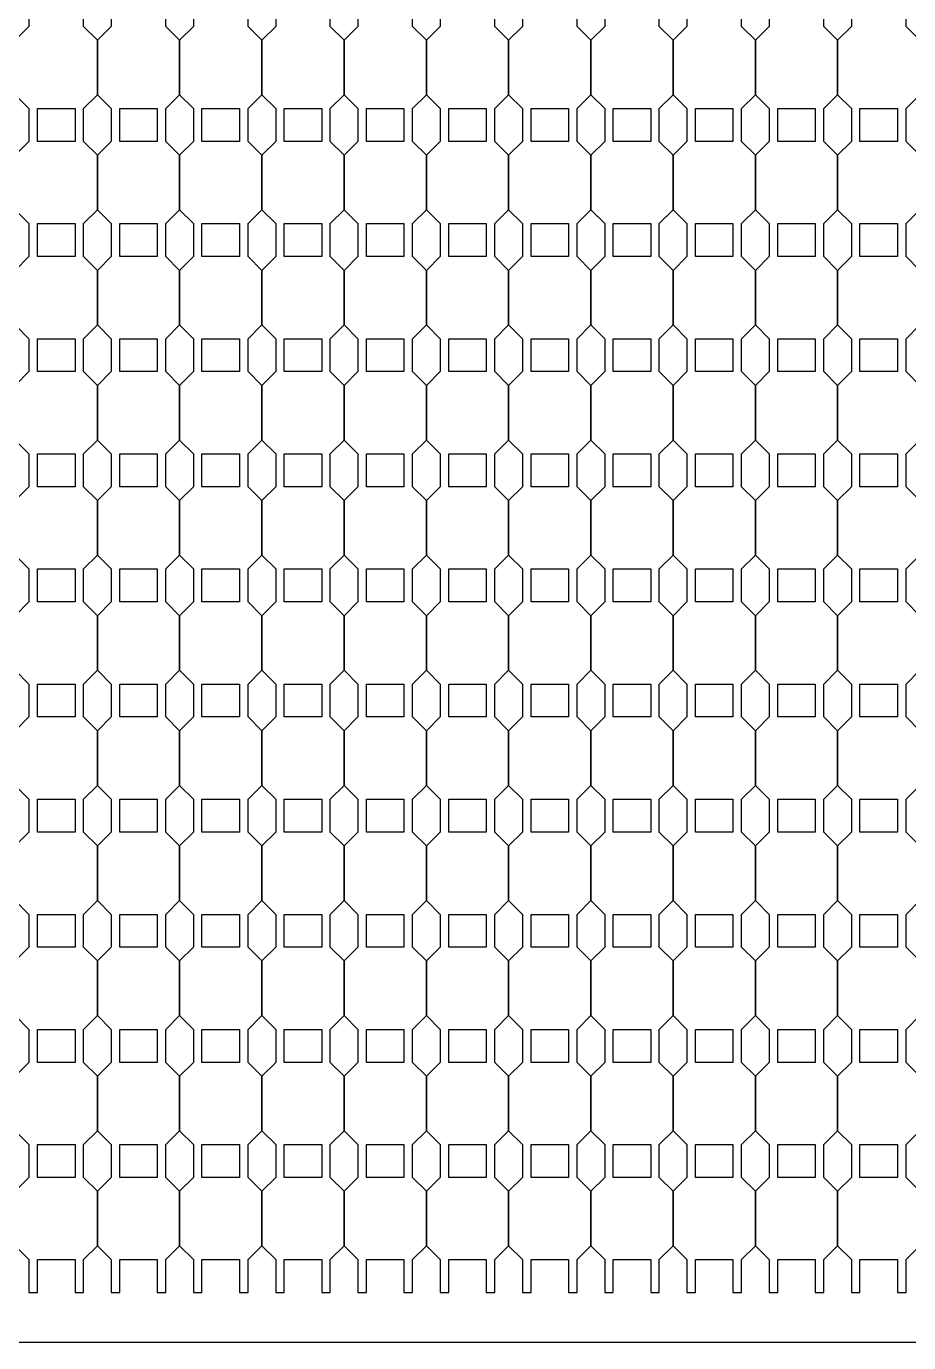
# Model space of a CAD drawing. Header units: millimetres. Extents: x 19106 to 24547, y 13072 to 17462.
# Drawn here: x 19935.7 to 20084.7, y 14601.3 to 14823.7 of the extents above; entities that cross this region are included whole.
import ezdxf

# ---------------------------------------------------------------- set-up
doc = ezdxf.new("R2010")
doc.units = ezdxf.units.MM
doc.header["$LTSCALE"] = 100
doc.header["$MEASUREMENT"] = 0
doc.layers.add('CUT', color=3, linetype='Continuous')
doc.layers.add('Default', color=7, linetype='Continuous')

msp = doc.modelspace()

# ---------------------------------------------------------------- linework, layer by layer
at = {"layer": 'CUT'}
for points in [[(20086.58, 14821.32), (20084.25, 14823.65), (20084.25, 14829.21), (20086.58, 14831.54)], [(19936.14, 14829.21), (19936.14, 14823.65), (19933.81, 14821.32)], [(19945.36, 14648.65), (19945.36, 14654.21), (19947.7, 14656.54), (19947.7, 14665.77), (19945.36, 14668.1), (19945.36, 14673.65), (19947.7, 14675.99), (19947.7, 14685.21), (19945.36, 14687.54), (19945.36, 14693.1), (19947.7, 14695.43), (19947.7, 14704.65), (19945.36, 14706.99), (19945.36, 14712.54), (19947.7, 14714.88), (19947.7, 14724.1), (19945.36, 14726.43), (19945.36, 14731.99), (19947.7, 14734.32), (19947.7, 14743.54), (19945.36, 14745.88), (19945.36, 14751.43), (19947.7, 14753.77), (19947.7, 14762.99), (19945.36, 14765.32), (19945.36, 14770.88), (19947.7, 14773.21), (19947.7, 14782.43), (19945.36, 14784.77), (19945.36, 14790.32), (19947.7, 14792.65), (19947.7, 14801.88), (19945.36, 14804.21), (19945.36, 14809.77), (19947.7, 14812.1), (19947.7, 14821.32), (19945.36, 14823.65), (19945.36, 14829.21)], [(19950.03, 14829.21), (19950.03, 14823.65), (19947.7, 14821.32), (19947.7, 14812.1), (19950.03, 14809.77), (19950.03, 14804.21), (19947.7, 14801.88), (19947.7, 14792.65), (19950.03, 14790.32), (19950.03, 14784.77), (19947.7, 14782.43), (19947.7, 14773.21), (19950.03, 14770.88), (19950.03, 14765.32), (19947.7, 14762.99), (19947.7, 14753.77), (19950.03, 14751.43), (19950.03, 14745.88), (19947.7, 14743.54), (19947.7, 14734.32), (19950.03, 14731.99), (19950.03, 14726.43), (19947.7, 14724.1), (19947.7, 14714.88), (19950.03, 14712.54), (19950.03, 14706.99), (19947.7, 14704.65), (19947.7, 14695.43), (19950.03, 14693.1), (19950.03, 14687.54), (19947.7, 14685.21), (19947.7, 14675.99), (19950.03, 14673.65), (19950.03, 14668.1), (19947.7, 14665.77), (19947.7, 14656.54), (19950.03, 14654.21), (19950.03, 14648.65), (19947.7, 14646.32), (19947.7, 14637.1), (19950.03, 14634.77), (19950.03, 14629.21), (19947.7, 14626.88), (19947.7, 14617.65), (19950.03, 14615.32), (19950.03, 14609.77), (19951.47, 14609.77), (19951.47, 14615.32), (19957.81, 14615.32), (19957.81, 14609.77), (19959.25, 14609.77), (19959.25, 14615.32), (19961.58, 14617.65), (19961.58, 14626.88), (19959.25, 14629.21), (19959.25, 14634.77), (19961.58, 14637.1), (19961.58, 14646.32), (19959.25, 14648.65)], [(19959.25, 14648.65), (19959.25, 14654.21), (19961.58, 14656.54), (19961.58, 14665.77), (19959.25, 14668.1), (19959.25, 14673.65), (19961.58, 14675.99), (19961.58, 14685.21), (19959.25, 14687.54), (19959.25, 14693.1), (19961.58, 14695.43), (19961.58, 14704.65), (19959.25, 14706.99), (19959.25, 14712.54), (19961.58, 14714.88), (19961.58, 14724.1), (19959.25, 14726.43), (19959.25, 14731.99), (19961.58, 14734.32), (19961.58, 14743.54), (19959.25, 14745.88), (19959.25, 14751.43), (19961.58, 14753.77), (19961.58, 14762.99), (19959.25, 14765.32), (19959.25, 14770.88), (19961.58, 14773.21), (19961.58, 14782.43), (19959.25, 14784.77), (19959.25, 14790.32), (19961.58, 14792.65), (19961.58, 14801.88), (19959.25, 14804.21), (19959.25, 14809.77), (19961.58, 14812.1), (19961.58, 14821.32), (19959.25, 14823.65), (19959.25, 14829.21)], [(19963.92, 14829.21), (19963.92, 14823.65), (19961.58, 14821.32), (19961.58, 14812.1), (19963.92, 14809.77), (19963.92, 14804.21), (19961.58, 14801.88), (19961.58, 14792.65), (19963.92, 14790.32), (19963.92, 14784.77), (19961.58, 14782.43), (19961.58, 14773.21), (19963.92, 14770.88), (19963.92, 14765.32), (19961.58, 14762.99), (19961.58, 14753.77), (19963.92, 14751.43), (19963.92, 14745.88), (19961.58, 14743.54), (19961.58, 14734.32), (19963.92, 14731.99), (19963.92, 14726.43), (19961.58, 14724.1), (19961.58, 14714.88), (19963.92, 14712.54), (19963.92, 14706.99), (19961.58, 14704.65), (19961.58, 14695.43), (19963.92, 14693.1), (19963.92, 14687.54), (19961.58, 14685.21), (19961.58, 14675.99), (19963.92, 14673.65), (19963.92, 14668.1), (19961.58, 14665.77), (19961.58, 14656.54), (19963.92, 14654.21), (19963.92, 14648.65), (19961.58, 14646.32), (19961.58, 14637.1), (19963.92, 14634.77), (19963.92, 14629.21), (19961.58, 14626.88), (19961.58, 14617.65), (19963.92, 14615.32), (19963.92, 14609.77), (19965.36, 14609.77), (19965.36, 14615.32), (19971.7, 14615.32), (19971.7, 14609.77), (19973.14, 14609.77), (19973.14, 14615.32), (19975.47, 14617.65), (19975.47, 14626.88), (19973.14, 14629.21), (19973.14, 14634.77), (19975.47, 14637.1), (19975.47, 14646.32), (19973.14, 14648.65)], [(19973.14, 14648.65), (19973.14, 14654.21), (19975.47, 14656.54), (19975.47, 14665.77), (19973.14, 14668.1), (19973.14, 14673.65), (19975.47, 14675.99), (19975.47, 14685.21), (19973.14, 14687.54), (19973.14, 14693.1), (19975.47, 14695.43), (19975.47, 14704.65), (19973.14, 14706.99), (19973.14, 14712.54), (19975.47, 14714.88), (19975.47, 14724.1), (19973.14, 14726.43), (19973.14, 14731.99), (19975.47, 14734.32), (19975.47, 14743.54), (19973.14, 14745.88), (19973.14, 14751.43), (19975.47, 14753.77), (19975.47, 14762.99), (19973.14, 14765.32), (19973.14, 14770.88), (19975.47, 14773.21), (19975.47, 14782.43), (19973.14, 14784.77), (19973.14, 14790.32), (19975.47, 14792.65), (19975.47, 14801.88), (19973.14, 14804.21), (19973.14, 14809.77), (19975.47, 14812.1), (19975.47, 14821.32), (19973.14, 14823.65), (19973.14, 14829.21)], [(19977.81, 14829.21), (19977.81, 14823.65), (19975.47, 14821.32), (19975.47, 14812.1), (19977.81, 14809.77), (19977.81, 14804.21), (19975.47, 14801.88), (19975.47, 14792.65), (19977.81, 14790.32), (19977.81, 14784.77), (19975.47, 14782.43), (19975.47, 14773.21), (19977.81, 14770.88), (19977.81, 14765.32), (19975.47, 14762.99), (19975.47, 14753.77), (19977.81, 14751.43), (19977.81, 14745.88), (19975.47, 14743.54), (19975.47, 14734.32), (19977.81, 14731.99), (19977.81, 14726.43), (19975.47, 14724.1), (19975.47, 14714.88), (19977.81, 14712.54), (19977.81, 14706.99), (19975.47, 14704.65), (19975.47, 14695.43), (19977.81, 14693.1), (19977.81, 14687.54), (19975.47, 14685.21), (19975.47, 14675.99), (19977.81, 14673.65), (19977.81, 14668.1), (19975.47, 14665.77), (19975.47, 14656.54), (19977.81, 14654.21), (19977.81, 14648.65), (19975.47, 14646.32), (19975.47, 14637.1), (19977.81, 14634.77), (19977.81, 14629.21), (19975.47, 14626.88), (19975.47, 14617.65), (19977.81, 14615.32), (19977.81, 14609.77), (19979.25, 14609.77), (19979.25, 14615.32), (19985.58, 14615.32), (19985.58, 14609.77), (19987.03, 14609.77), (19987.03, 14615.32), (19989.36, 14617.65), (19989.36, 14626.88), (19987.03, 14629.21), (19987.03, 14634.77), (19989.36, 14637.1), (19989.36, 14646.32), (19987.03, 14648.65)], [(19987.03, 14648.65), (19987.03, 14654.21), (19989.36, 14656.54), (19989.36, 14665.77), (19987.03, 14668.1), (19987.03, 14673.65), (19989.36, 14675.99), (19989.36, 14685.21), (19987.03, 14687.54), (19987.03, 14693.1), (19989.36, 14695.43), (19989.36, 14704.65), (19987.03, 14706.99), (19987.03, 14712.54), (19989.36, 14714.88), (19989.36, 14724.1), (19987.03, 14726.43), (19987.03, 14731.99), (19989.36, 14734.32), (19989.36, 14743.54), (19987.03, 14745.88), (19987.03, 14751.43), (19989.36, 14753.77), (19989.36, 14762.99), (19987.03, 14765.32), (19987.03, 14770.88), (19989.36, 14773.21), (19989.36, 14782.43), (19987.03, 14784.77), (19987.03, 14790.32), (19989.36, 14792.65), (19989.36, 14801.88), (19987.03, 14804.21), (19987.03, 14809.77), (19989.36, 14812.1), (19989.36, 14821.32), (19987.03, 14823.65), (19987.03, 14829.21)], [(19991.7, 14829.21), (19991.7, 14823.65), (19989.36, 14821.32), (19989.36, 14812.1), (19991.7, 14809.77), (19991.7, 14804.21), (19989.36, 14801.88), (19989.36, 14792.65), (19991.7, 14790.32), (19991.7, 14784.77), (19989.36, 14782.43), (19989.36, 14773.21), (19991.7, 14770.88), (19991.7, 14765.32), (19989.36, 14762.99), (19989.36, 14753.77), (19991.7, 14751.43), (19991.7, 14745.88), (19989.36, 14743.54), (19989.36, 14734.32), (19991.7, 14731.99), (19991.7, 14726.43), (19989.36, 14724.1), (19989.36, 14714.88), (19991.7, 14712.54), (19991.7, 14706.99), (19989.36, 14704.65), (19989.36, 14695.43), (19991.7, 14693.1), (19991.7, 14687.54), (19989.36, 14685.21), (19989.36, 14675.99), (19991.7, 14673.65), (19991.7, 14668.1), (19989.36, 14665.77), (19989.36, 14656.54), (19991.7, 14654.21), (19991.7, 14648.65), (19989.36, 14646.32), (19989.36, 14637.1), (19991.7, 14634.77), (19991.7, 14629.21), (19989.36, 14626.88), (19989.36, 14617.65), (19991.7, 14615.32), (19991.7, 14609.77), (19993.14, 14609.77), (19993.14, 14615.32), (19999.47, 14615.32), (19999.47, 14609.77), (20000.92, 14609.77), (20000.92, 14615.32), (20003.25, 14617.65), (20003.25, 14626.88), (20000.92, 14629.21), (20000.92, 14634.77), (20003.25, 14637.1), (20003.25, 14646.32), (20000.92, 14648.65)], [(20000.92, 14648.65), (20000.92, 14654.21), (20003.25, 14656.54), (20003.25, 14665.77), (20000.92, 14668.1), (20000.92, 14673.65), (20003.25, 14675.99), (20003.25, 14685.21), (20000.92, 14687.54), (20000.92, 14693.1), (20003.25, 14695.43), (20003.25, 14704.65), (20000.92, 14706.99), (20000.92, 14712.54), (20003.25, 14714.88), (20003.25, 14724.1), (20000.92, 14726.43), (20000.92, 14731.99), (20003.25, 14734.32), (20003.25, 14743.54), (20000.92, 14745.88), (20000.92, 14751.43), (20003.25, 14753.77), (20003.25, 14762.99), (20000.92, 14765.32), (20000.92, 14770.88), (20003.25, 14773.21), (20003.25, 14782.43), (20000.92, 14784.77), (20000.92, 14790.32), (20003.25, 14792.65), (20003.25, 14801.88), (20000.92, 14804.21), (20000.92, 14809.77), (20003.25, 14812.1), (20003.25, 14821.32), (20000.92, 14823.65), (20000.92, 14829.21)], [(20005.58, 14829.21), (20005.58, 14823.65), (20003.25, 14821.32), (20003.25, 14812.1), (20005.58, 14809.77), (20005.58, 14804.21), (20003.25, 14801.88), (20003.25, 14792.65), (20005.58, 14790.32), (20005.58, 14784.77), (20003.25, 14782.43), (20003.25, 14773.21), (20005.58, 14770.88), (20005.58, 14765.32), (20003.25, 14762.99), (20003.25, 14753.77), (20005.58, 14751.43), (20005.58, 14745.88), (20003.25, 14743.54), (20003.25, 14734.32), (20005.58, 14731.99), (20005.58, 14726.43), (20003.25, 14724.1), (20003.25, 14714.88), (20005.58, 14712.54), (20005.58, 14706.99), (20003.25, 14704.65), (20003.25, 14695.43), (20005.58, 14693.1), (20005.58, 14687.54), (20003.25, 14685.21), (20003.25, 14675.99), (20005.58, 14673.65), (20005.58, 14668.1), (20003.25, 14665.77), (20003.25, 14656.54), (20005.58, 14654.21), (20005.58, 14648.65), (20003.25, 14646.32), (20003.25, 14637.1), (20005.58, 14634.77), (20005.58, 14629.21), (20003.25, 14626.88), (20003.25, 14617.65), (20005.58, 14615.32), (20005.58, 14609.77), (20007.03, 14609.77), (20007.03, 14615.32), (20013.36, 14615.32), (20013.36, 14609.77), (20014.81, 14609.77), (20014.81, 14615.32), (20017.14, 14617.65), (20017.14, 14626.88), (20014.81, 14629.21), (20014.81, 14634.77), (20017.14, 14637.1), (20017.14, 14646.32), (20014.81, 14648.65)], [(20014.81, 14648.65), (20014.81, 14654.21), (20017.14, 14656.54), (20017.14, 14665.77), (20014.81, 14668.1), (20014.81, 14673.65), (20017.14, 14675.99), (20017.14, 14685.21), (20014.81, 14687.54), (20014.81, 14693.1), (20017.14, 14695.43), (20017.14, 14704.65), (20014.81, 14706.99), (20014.81, 14712.54), (20017.14, 14714.88), (20017.14, 14724.1), (20014.81, 14726.43), (20014.81, 14731.99), (20017.14, 14734.32), (20017.14, 14743.54), (20014.81, 14745.88), (20014.81, 14751.43), (20017.14, 14753.77), (20017.14, 14762.99), (20014.81, 14765.32), (20014.81, 14770.88), (20017.14, 14773.21), (20017.14, 14782.43), (20014.81, 14784.77), (20014.81, 14790.32), (20017.14, 14792.65), (20017.14, 14801.88), (20014.81, 14804.21), (20014.81, 14809.77), (20017.14, 14812.1), (20017.14, 14821.32), (20014.81, 14823.65), (20014.81, 14829.21)], [(20019.47, 14829.21), (20019.47, 14823.65), (20017.14, 14821.32), (20017.14, 14812.1), (20019.47, 14809.77), (20019.47, 14804.21), (20017.14, 14801.88), (20017.14, 14792.65), (20019.47, 14790.32), (20019.47, 14784.77), (20017.14, 14782.43), (20017.14, 14773.21), (20019.47, 14770.88), (20019.47, 14765.32), (20017.14, 14762.99), (20017.14, 14753.77), (20019.47, 14751.43), (20019.47, 14745.88), (20017.14, 14743.54), (20017.14, 14734.32), (20019.47, 14731.99), (20019.47, 14726.43), (20017.14, 14724.1), (20017.14, 14714.88), (20019.47, 14712.54), (20019.47, 14706.99), (20017.14, 14704.65), (20017.14, 14695.43), (20019.47, 14693.1), (20019.47, 14687.54), (20017.14, 14685.21), (20017.14, 14675.99), (20019.47, 14673.65), (20019.47, 14668.1), (20017.14, 14665.77), (20017.14, 14656.54), (20019.47, 14654.21), (20019.47, 14648.65), (20017.14, 14646.32), (20017.14, 14637.1), (20019.47, 14634.77), (20019.47, 14629.21), (20017.14, 14626.88), (20017.14, 14617.65), (20019.47, 14615.32), (20019.47, 14609.77), (20020.92, 14609.77), (20020.92, 14615.32), (20027.25, 14615.32), (20027.25, 14609.77), (20028.7, 14609.77), (20028.7, 14615.32), (20031.03, 14617.65), (20031.03, 14626.88), (20028.7, 14629.21), (20028.7, 14634.77), (20031.03, 14637.1), (20031.03, 14646.32), (20028.7, 14648.65)], [(20028.7, 14648.65), (20028.7, 14654.21), (20031.03, 14656.54), (20031.03, 14665.77), (20028.7, 14668.1), (20028.7, 14673.65), (20031.03, 14675.99), (20031.03, 14685.21), (20028.7, 14687.54), (20028.7, 14693.1), (20031.03, 14695.43), (20031.03, 14704.65), (20028.7, 14706.99), (20028.7, 14712.54), (20031.03, 14714.88), (20031.03, 14724.1), (20028.7, 14726.43), (20028.7, 14731.99), (20031.03, 14734.32), (20031.03, 14743.54), (20028.7, 14745.88), (20028.7, 14751.43), (20031.03, 14753.77), (20031.03, 14762.99), (20028.7, 14765.32), (20028.7, 14770.88), (20031.03, 14773.21), (20031.03, 14782.43), (20028.7, 14784.77), (20028.7, 14790.32), (20031.03, 14792.65), (20031.03, 14801.88), (20028.7, 14804.21), (20028.7, 14809.77), (20031.03, 14812.1), (20031.03, 14821.32), (20028.7, 14823.65), (20028.7, 14829.21)], [(20033.36, 14829.21), (20033.36, 14823.65), (20031.03, 14821.32), (20031.03, 14812.1), (20033.36, 14809.77), (20033.36, 14804.21), (20031.03, 14801.88), (20031.03, 14792.65), (20033.36, 14790.32), (20033.36, 14784.77), (20031.03, 14782.43), (20031.03, 14773.21), (20033.36, 14770.88), (20033.36, 14765.32), (20031.03, 14762.99), (20031.03, 14753.77), (20033.36, 14751.43), (20033.36, 14745.88), (20031.03, 14743.54), (20031.03, 14734.32), (20033.36, 14731.99), (20033.36, 14726.43), (20031.03, 14724.1), (20031.03, 14714.88), (20033.36, 14712.54), (20033.36, 14706.99), (20031.03, 14704.65), (20031.03, 14695.43), (20033.36, 14693.1), (20033.36, 14687.54), (20031.03, 14685.21), (20031.03, 14675.99), (20033.36, 14673.65), (20033.36, 14668.1), (20031.03, 14665.77), (20031.03, 14656.54), (20033.36, 14654.21), (20033.36, 14648.65), (20031.03, 14646.32), (20031.03, 14637.1), (20033.36, 14634.77), (20033.36, 14629.21), (20031.03, 14626.88), (20031.03, 14617.65), (20033.36, 14615.32), (20033.36, 14609.77), (20034.81, 14609.77), (20034.81, 14615.32), (20041.14, 14615.32), (20041.14, 14609.77), (20042.58, 14609.77), (20042.58, 14615.32), (20044.92, 14617.65), (20044.92, 14626.88), (20042.58, 14629.21), (20042.58, 14634.77), (20044.92, 14637.1), (20044.92, 14646.32), (20042.58, 14648.65)], [(20042.58, 14648.65), (20042.58, 14654.21), (20044.92, 14656.54), (20044.92, 14665.77), (20042.58, 14668.1), (20042.58, 14673.65), (20044.92, 14675.99), (20044.92, 14685.21), (20042.58, 14687.54), (20042.58, 14693.1), (20044.92, 14695.43), (20044.92, 14704.65), (20042.58, 14706.99), (20042.58, 14712.54), (20044.92, 14714.88), (20044.92, 14724.1), (20042.58, 14726.43), (20042.58, 14731.99), (20044.92, 14734.32), (20044.92, 14743.54), (20042.58, 14745.88), (20042.58, 14751.43), (20044.92, 14753.77), (20044.92, 14762.99), (20042.58, 14765.32), (20042.58, 14770.88), (20044.92, 14773.21), (20044.92, 14782.43), (20042.58, 14784.77), (20042.58, 14790.32), (20044.92, 14792.65), (20044.92, 14801.88), (20042.58, 14804.21), (20042.58, 14809.77), (20044.92, 14812.1), (20044.92, 14821.32), (20042.58, 14823.65), (20042.58, 14829.21)], [(20047.25, 14829.21), (20047.25, 14823.65), (20044.92, 14821.32), (20044.92, 14812.1), (20047.25, 14809.77), (20047.25, 14804.21), (20044.92, 14801.88), (20044.92, 14792.65), (20047.25, 14790.32), (20047.25, 14784.77), (20044.92, 14782.43), (20044.92, 14773.21), (20047.25, 14770.88), (20047.25, 14765.32), (20044.92, 14762.99), (20044.92, 14753.77), (20047.25, 14751.43), (20047.25, 14745.88), (20044.92, 14743.54), (20044.92, 14734.32), (20047.25, 14731.99), (20047.25, 14726.43), (20044.92, 14724.1), (20044.92, 14714.88), (20047.25, 14712.54), (20047.25, 14706.99), (20044.92, 14704.65), (20044.92, 14695.43), (20047.25, 14693.1), (20047.25, 14687.54), (20044.92, 14685.21), (20044.92, 14675.99), (20047.25, 14673.65), (20047.25, 14668.1), (20044.92, 14665.77), (20044.92, 14656.54), (20047.25, 14654.21), (20047.25, 14648.65), (20044.92, 14646.32), (20044.92, 14637.1), (20047.25, 14634.77), (20047.25, 14629.21), (20044.92, 14626.88), (20044.92, 14617.65), (20047.25, 14615.32), (20047.25, 14609.77), (20048.7, 14609.77), (20048.7, 14615.32), (20055.03, 14615.32), (20055.03, 14609.77), (20056.47, 14609.77), (20056.47, 14615.32), (20058.81, 14617.65), (20058.81, 14626.88), (20056.47, 14629.21), (20056.47, 14634.77), (20058.81, 14637.1), (20058.81, 14646.32), (20056.47, 14648.65)], [(20056.47, 14648.65), (20056.47, 14654.21), (20058.81, 14656.54), (20058.81, 14665.77), (20056.47, 14668.1), (20056.47, 14673.65), (20058.81, 14675.99), (20058.81, 14685.21), (20056.47, 14687.54), (20056.47, 14693.1), (20058.81, 14695.43), (20058.81, 14704.65), (20056.47, 14706.99), (20056.47, 14712.54), (20058.81, 14714.88), (20058.81, 14724.1), (20056.47, 14726.43), (20056.47, 14731.99), (20058.81, 14734.32), (20058.81, 14743.54), (20056.47, 14745.88), (20056.47, 14751.43), (20058.81, 14753.77), (20058.81, 14762.99), (20056.47, 14765.32), (20056.47, 14770.88), (20058.81, 14773.21), (20058.81, 14782.43), (20056.47, 14784.77), (20056.47, 14790.32), (20058.81, 14792.65), (20058.81, 14801.88), (20056.47, 14804.21), (20056.47, 14809.77), (20058.81, 14812.1), (20058.81, 14821.32), (20056.47, 14823.65), (20056.47, 14829.21)], [(20061.14, 14829.21), (20061.14, 14823.65), (20058.81, 14821.32), (20058.81, 14812.1), (20061.14, 14809.77), (20061.14, 14804.21), (20058.81, 14801.88), (20058.81, 14792.65), (20061.14, 14790.32), (20061.14, 14784.77), (20058.81, 14782.43), (20058.81, 14773.21), (20061.14, 14770.88), (20061.14, 14765.32), (20058.81, 14762.99), (20058.81, 14753.77), (20061.14, 14751.43), (20061.14, 14745.88), (20058.81, 14743.54), (20058.81, 14734.32), (20061.14, 14731.99), (20061.14, 14726.43), (20058.81, 14724.1), (20058.81, 14714.88), (20061.14, 14712.54), (20061.14, 14706.99), (20058.81, 14704.65), (20058.81, 14695.43), (20061.14, 14693.1), (20061.14, 14687.54), (20058.81, 14685.21), (20058.81, 14675.99), (20061.14, 14673.65), (20061.14, 14668.1), (20058.81, 14665.77), (20058.81, 14656.54), (20061.14, 14654.21), (20061.14, 14648.65), (20058.81, 14646.32), (20058.81, 14637.1), (20061.14, 14634.77), (20061.14, 14629.21), (20058.81, 14626.88), (20058.81, 14617.65), (20061.14, 14615.32), (20061.14, 14609.77), (20062.58, 14609.77), (20062.58, 14615.32), (20068.92, 14615.32), (20068.92, 14609.77), (20070.36, 14609.77), (20070.36, 14615.32), (20072.7, 14617.65), (20072.7, 14626.88), (20070.36, 14629.21), (20070.36, 14634.77), (20072.7, 14637.1), (20072.7, 14646.32), (20070.36, 14648.65)], [(20070.36, 14648.65), (20070.36, 14654.21), (20072.7, 14656.54), (20072.7, 14665.77), (20070.36, 14668.1), (20070.36, 14673.65), (20072.7, 14675.99), (20072.7, 14685.21), (20070.36, 14687.54), (20070.36, 14693.1), (20072.7, 14695.43), (20072.7, 14704.65), (20070.36, 14706.99), (20070.36, 14712.54), (20072.7, 14714.88), (20072.7, 14724.1), (20070.36, 14726.43), (20070.36, 14731.99), (20072.7, 14734.32), (20072.7, 14743.54), (20070.36, 14745.88), (20070.36, 14751.43), (20072.7, 14753.77), (20072.7, 14762.99), (20070.36, 14765.32), (20070.36, 14770.88), (20072.7, 14773.21), (20072.7, 14782.43), (20070.36, 14784.77), (20070.36, 14790.32), (20072.7, 14792.65), (20072.7, 14801.88), (20070.36, 14804.21), (20070.36, 14809.77), (20072.7, 14812.1), (20072.7, 14821.32), (20070.36, 14823.65), (20070.36, 14829.21)], [(20075.03, 14829.21), (20075.03, 14823.65), (20072.7, 14821.32), (20072.7, 14812.1), (20075.03, 14809.77), (20075.03, 14804.21), (20072.7, 14801.88), (20072.7, 14792.65), (20075.03, 14790.32), (20075.03, 14784.77), (20072.7, 14782.43), (20072.7, 14773.21), (20075.03, 14770.88), (20075.03, 14765.32), (20072.7, 14762.99), (20072.7, 14753.77), (20075.03, 14751.43), (20075.03, 14745.88), (20072.7, 14743.54), (20072.7, 14734.32), (20075.03, 14731.99), (20075.03, 14726.43), (20072.7, 14724.1), (20072.7, 14714.88), (20075.03, 14712.54), (20075.03, 14706.99), (20072.7, 14704.65), (20072.7, 14695.43), (20075.03, 14693.1), (20075.03, 14687.54), (20072.7, 14685.21), (20072.7, 14675.99), (20075.03, 14673.65), (20075.03, 14668.1), (20072.7, 14665.77), (20072.7, 14656.54), (20075.03, 14654.21), (20075.03, 14648.65), (20072.7, 14646.32), (20072.7, 14637.1), (20075.03, 14634.77), (20075.03, 14629.21), (20072.7, 14626.88), (20072.7, 14617.65), (20075.03, 14615.32), (20075.03, 14609.77), (20076.47, 14609.77), (20076.47, 14615.32), (20082.81, 14615.32), (20082.81, 14609.77), (20084.25, 14609.77), (20084.25, 14615.32), (20086.58, 14617.65)], [(19933.81, 14812.1), (19936.14, 14809.77), (19936.14, 14804.21), (19933.81, 14801.88)], [(20086.58, 14801.88), (20084.25, 14804.21), (20084.25, 14809.77), (20086.58, 14812.1)], [(19937.58, 14804.21), (19937.58, 14809.77), (19943.92, 14809.77), (19943.92, 14804.21), (19937.58, 14804.21)], [(19951.47, 14804.21), (19951.47, 14809.77), (19957.81, 14809.77), (19957.81, 14804.21), (19951.47, 14804.21)], [(19965.36, 14804.21), (19965.36, 14809.77), (19971.7, 14809.77), (19971.7, 14804.21), (19965.36, 14804.21)], [(19979.25, 14804.21), (19979.25, 14809.77), (19985.58, 14809.77), (19985.58, 14804.21), (19979.25, 14804.21)], [(19993.14, 14804.21), (19993.14, 14809.77), (19999.47, 14809.77), (19999.47, 14804.21), (19993.14, 14804.21)], [(20007.03, 14804.21), (20007.03, 14809.77), (20013.36, 14809.77), (20013.36, 14804.21), (20007.03, 14804.21)], [(20020.92, 14804.21), (20020.92, 14809.77), (20027.25, 14809.77), (20027.25, 14804.21), (20020.92, 14804.21)], [(20034.81, 14804.21), (20034.81, 14809.77), (20041.14, 14809.77), (20041.14, 14804.21), (20034.81, 14804.21)], [(20048.7, 14804.21), (20048.7, 14809.77), (20055.03, 14809.77), (20055.03, 14804.21), (20048.7, 14804.21)], [(20062.58, 14804.21), (20062.58, 14809.77), (20068.92, 14809.77), (20068.92, 14804.21), (20062.58, 14804.21)], [(20076.47, 14804.21), (20076.47, 14809.77), (20082.81, 14809.77), (20082.81, 14804.21), (20076.47, 14804.21)], [(19933.81, 14792.65), (19936.14, 14790.32), (19936.14, 14784.77), (19933.81, 14782.43)], [(20086.58, 14782.43), (20084.25, 14784.77), (20084.25, 14790.32), (20086.58, 14792.65)], [(19937.58, 14784.77), (19937.58, 14790.32), (19943.92, 14790.32), (19943.92, 14784.77), (19937.58, 14784.77)], [(19951.47, 14784.77), (19951.47, 14790.32), (19957.81, 14790.32), (19957.81, 14784.77), (19951.47, 14784.77)], [(19965.36, 14784.77), (19965.36, 14790.32), (19971.7, 14790.32), (19971.7, 14784.77), (19965.36, 14784.77)], [(19979.25, 14784.77), (19979.25, 14790.32), (19985.58, 14790.32), (19985.58, 14784.77), (19979.25, 14784.77)], [(19993.14, 14784.77), (19993.14, 14790.32), (19999.47, 14790.32), (19999.47, 14784.77), (19993.14, 14784.77)], [(20007.03, 14784.77), (20007.03, 14790.32), (20013.36, 14790.32), (20013.36, 14784.77), (20007.03, 14784.77)], [(20020.92, 14784.77), (20020.92, 14790.32), (20027.25, 14790.32), (20027.25, 14784.77), (20020.92, 14784.77)], [(20034.81, 14784.77), (20034.81, 14790.32), (20041.14, 14790.32), (20041.14, 14784.77), (20034.81, 14784.77)], [(20048.7, 14784.77), (20048.7, 14790.32), (20055.03, 14790.32), (20055.03, 14784.77), (20048.7, 14784.77)], [(20062.58, 14784.77), (20062.58, 14790.32), (20068.92, 14790.32), (20068.92, 14784.77), (20062.58, 14784.77)], [(20076.47, 14784.77), (20076.47, 14790.32), (20082.81, 14790.32), (20082.81, 14784.77), (20076.47, 14784.77)], [(19933.81, 14773.21), (19936.14, 14770.88), (19936.14, 14765.32), (19933.81, 14762.99)], [(20086.58, 14762.99), (20084.25, 14765.32), (20084.25, 14770.88), (20086.58, 14773.21)], [(19937.58, 14765.32), (19937.58, 14770.88), (19943.92, 14770.88), (19943.92, 14765.32), (19937.58, 14765.32)], [(19951.47, 14765.32), (19951.47, 14770.88), (19957.81, 14770.88), (19957.81, 14765.32), (19951.47, 14765.32)], [(19965.36, 14765.32), (19965.36, 14770.88), (19971.7, 14770.88), (19971.7, 14765.32), (19965.36, 14765.32)], [(19979.25, 14765.32), (19979.25, 14770.88), (19985.58, 14770.88), (19985.58, 14765.32), (19979.25, 14765.32)], [(19993.14, 14765.32), (19993.14, 14770.88), (19999.47, 14770.88), (19999.47, 14765.32), (19993.14, 14765.32)], [(20007.03, 14765.32), (20007.03, 14770.88), (20013.36, 14770.88), (20013.36, 14765.32), (20007.03, 14765.32)], [(20020.92, 14765.32), (20020.92, 14770.88), (20027.25, 14770.88), (20027.25, 14765.32), (20020.92, 14765.32)], [(20034.81, 14765.32), (20034.81, 14770.88), (20041.14, 14770.88), (20041.14, 14765.32), (20034.81, 14765.32)], [(20048.7, 14765.32), (20048.7, 14770.88), (20055.03, 14770.88), (20055.03, 14765.32), (20048.7, 14765.32)], [(20062.58, 14765.32), (20062.58, 14770.88), (20068.92, 14770.88), (20068.92, 14765.32), (20062.58, 14765.32)], [(20076.47, 14765.32), (20076.47, 14770.88), (20082.81, 14770.88), (20082.81, 14765.32), (20076.47, 14765.32)], [(19933.81, 14753.77), (19936.14, 14751.43), (19936.14, 14745.88), (19933.81, 14743.54)], [(20086.58, 14743.54), (20084.25, 14745.88), (20084.25, 14751.43), (20086.58, 14753.77)], [(19937.58, 14745.88), (19937.58, 14751.43), (19943.92, 14751.43), (19943.92, 14745.88), (19937.58, 14745.88)], [(19951.47, 14745.88), (19951.47, 14751.43), (19957.81, 14751.43), (19957.81, 14745.88), (19951.47, 14745.88)], [(19965.36, 14745.88), (19965.36, 14751.43), (19971.7, 14751.43), (19971.7, 14745.88), (19965.36, 14745.88)], [(19979.25, 14745.88), (19979.25, 14751.43), (19985.58, 14751.43), (19985.58, 14745.88), (19979.25, 14745.88)], [(19993.14, 14745.88), (19993.14, 14751.43), (19999.47, 14751.43), (19999.47, 14745.88), (19993.14, 14745.88)], [(20007.03, 14745.88), (20007.03, 14751.43), (20013.36, 14751.43), (20013.36, 14745.88), (20007.03, 14745.88)], [(20020.92, 14745.88), (20020.92, 14751.43), (20027.25, 14751.43), (20027.25, 14745.88), (20020.92, 14745.88)], [(20034.81, 14745.88), (20034.81, 14751.43), (20041.14, 14751.43), (20041.14, 14745.88), (20034.81, 14745.88)], [(20048.7, 14745.88), (20048.7, 14751.43), (20055.03, 14751.43), (20055.03, 14745.88), (20048.7, 14745.88)], [(20062.58, 14745.88), (20062.58, 14751.43), (20068.92, 14751.43), (20068.92, 14745.88), (20062.58, 14745.88)], [(20076.47, 14745.88), (20076.47, 14751.43), (20082.81, 14751.43), (20082.81, 14745.88), (20076.47, 14745.88)], [(19933.81, 14734.32), (19936.14, 14731.99), (19936.14, 14726.43), (19933.81, 14724.1)], [(20086.58, 14724.1), (20084.25, 14726.43), (20084.25, 14731.99), (20086.58, 14734.32)], [(19937.58, 14726.43), (19937.58, 14731.99), (19943.92, 14731.99), (19943.92, 14726.43), (19937.58, 14726.43)], [(19951.47, 14726.43), (19951.47, 14731.99), (19957.81, 14731.99), (19957.81, 14726.43), (19951.47, 14726.43)], [(19965.36, 14726.43), (19965.36, 14731.99), (19971.7, 14731.99), (19971.7, 14726.43), (19965.36, 14726.43)], [(19979.25, 14726.43), (19979.25, 14731.99), (19985.58, 14731.99), (19985.58, 14726.43), (19979.25, 14726.43)], [(19993.14, 14726.43), (19993.14, 14731.99), (19999.47, 14731.99), (19999.47, 14726.43), (19993.14, 14726.43)], [(20007.03, 14726.43), (20007.03, 14731.99), (20013.36, 14731.99), (20013.36, 14726.43), (20007.03, 14726.43)], [(20020.92, 14726.43), (20020.92, 14731.99), (20027.25, 14731.99), (20027.25, 14726.43), (20020.92, 14726.43)], [(20034.81, 14726.43), (20034.81, 14731.99), (20041.14, 14731.99), (20041.14, 14726.43), (20034.81, 14726.43)], [(20048.7, 14726.43), (20048.7, 14731.99), (20055.03, 14731.99), (20055.03, 14726.43), (20048.7, 14726.43)], [(20062.58, 14726.43), (20062.58, 14731.99), (20068.92, 14731.99), (20068.92, 14726.43), (20062.58, 14726.43)], [(20076.47, 14726.43), (20076.47, 14731.99), (20082.81, 14731.99), (20082.81, 14726.43), (20076.47, 14726.43)], [(19933.81, 14714.88), (19936.14, 14712.54), (19936.14, 14706.99), (19933.81, 14704.65)], [(20086.58, 14704.65), (20084.25, 14706.99), (20084.25, 14712.54), (20086.58, 14714.88)], [(19937.58, 14706.99), (19937.58, 14712.54), (19943.92, 14712.54), (19943.92, 14706.99), (19937.58, 14706.99)], [(19951.47, 14706.99), (19951.47, 14712.54), (19957.81, 14712.54), (19957.81, 14706.99), (19951.47, 14706.99)], [(19965.36, 14706.99), (19965.36, 14712.54), (19971.7, 14712.54), (19971.7, 14706.99), (19965.36, 14706.99)], [(19979.25, 14706.99), (19979.25, 14712.54), (19985.58, 14712.54), (19985.58, 14706.99), (19979.25, 14706.99)], [(19993.14, 14706.99), (19993.14, 14712.54), (19999.47, 14712.54), (19999.47, 14706.99), (19993.14, 14706.99)], [(20007.03, 14706.99), (20007.03, 14712.54), (20013.36, 14712.54), (20013.36, 14706.99), (20007.03, 14706.99)], [(20020.92, 14706.99), (20020.92, 14712.54), (20027.25, 14712.54), (20027.25, 14706.99), (20020.92, 14706.99)], [(20034.81, 14706.99), (20034.81, 14712.54), (20041.14, 14712.54), (20041.14, 14706.99), (20034.81, 14706.99)], [(20048.7, 14706.99), (20048.7, 14712.54), (20055.03, 14712.54), (20055.03, 14706.99), (20048.7, 14706.99)], [(20062.58, 14706.99), (20062.58, 14712.54), (20068.92, 14712.54), (20068.92, 14706.99), (20062.58, 14706.99)], [(20076.47, 14706.99), (20076.47, 14712.54), (20082.81, 14712.54), (20082.81, 14706.99), (20076.47, 14706.99)], [(19933.81, 14695.43), (19936.14, 14693.1), (19936.14, 14687.54), (19933.81, 14685.21)], [(20086.58, 14685.21), (20084.25, 14687.54), (20084.25, 14693.1), (20086.58, 14695.43)], [(19937.58, 14687.54), (19937.58, 14693.1), (19943.92, 14693.1), (19943.92, 14687.54), (19937.58, 14687.54)], [(19951.47, 14687.54), (19951.47, 14693.1), (19957.81, 14693.1), (19957.81, 14687.54), (19951.47, 14687.54)], [(19965.36, 14687.54), (19965.36, 14693.1), (19971.7, 14693.1), (19971.7, 14687.54), (19965.36, 14687.54)], [(19979.25, 14687.54), (19979.25, 14693.1), (19985.58, 14693.1), (19985.58, 14687.54), (19979.25, 14687.54)], [(19993.14, 14687.54), (19993.14, 14693.1), (19999.47, 14693.1), (19999.47, 14687.54), (19993.14, 14687.54)], [(20007.03, 14687.54), (20007.03, 14693.1), (20013.36, 14693.1), (20013.36, 14687.54), (20007.03, 14687.54)], [(20020.92, 14687.54), (20020.92, 14693.1), (20027.25, 14693.1), (20027.25, 14687.54), (20020.92, 14687.54)], [(20034.81, 14687.54), (20034.81, 14693.1), (20041.14, 14693.1), (20041.14, 14687.54), (20034.81, 14687.54)], [(20048.7, 14687.54), (20048.7, 14693.1), (20055.03, 14693.1), (20055.03, 14687.54), (20048.7, 14687.54)], [(20062.58, 14687.54), (20062.58, 14693.1), (20068.92, 14693.1), (20068.92, 14687.54), (20062.58, 14687.54)], [(20076.47, 14687.54), (20076.47, 14693.1), (20082.81, 14693.1), (20082.81, 14687.54), (20076.47, 14687.54)], [(19933.81, 14675.99), (19936.14, 14673.65), (19936.14, 14668.1), (19933.81, 14665.77)], [(20086.58, 14665.77), (20084.25, 14668.1), (20084.25, 14673.65), (20086.58, 14675.99)], [(19937.58, 14668.1), (19937.58, 14673.65), (19943.92, 14673.65), (19943.92, 14668.1), (19937.58, 14668.1)], [(19951.47, 14668.1), (19951.47, 14673.65), (19957.81, 14673.65), (19957.81, 14668.1), (19951.47, 14668.1)], [(19965.36, 14668.1), (19965.36, 14673.65), (19971.7, 14673.65), (19971.7, 14668.1), (19965.36, 14668.1)], [(19979.25, 14668.1), (19979.25, 14673.65), (19985.58, 14673.65), (19985.58, 14668.1), (19979.25, 14668.1)], [(19993.14, 14668.1), (19993.14, 14673.65), (19999.47, 14673.65), (19999.47, 14668.1), (19993.14, 14668.1)], [(20007.03, 14668.1), (20007.03, 14673.65), (20013.36, 14673.65), (20013.36, 14668.1), (20007.03, 14668.1)], [(20020.92, 14668.1), (20020.92, 14673.65), (20027.25, 14673.65), (20027.25, 14668.1), (20020.92, 14668.1)], [(20034.81, 14668.1), (20034.81, 14673.65), (20041.14, 14673.65), (20041.14, 14668.1), (20034.81, 14668.1)], [(20048.7, 14668.1), (20048.7, 14673.65), (20055.03, 14673.65), (20055.03, 14668.1), (20048.7, 14668.1)], [(20062.58, 14668.1), (20062.58, 14673.65), (20068.92, 14673.65), (20068.92, 14668.1), (20062.58, 14668.1)], [(20076.47, 14668.1), (20076.47, 14673.65), (20082.81, 14673.65), (20082.81, 14668.1), (20076.47, 14668.1)], [(19933.81, 14656.54), (19936.14, 14654.21), (19936.14, 14648.65), (19933.81, 14646.32)], [(20084.25, 14648.65), (20084.25, 14654.21), (20086.58, 14656.54)], [(19937.58, 14648.65), (19937.58, 14654.21), (19943.92, 14654.21), (19943.92, 14648.65), (19937.58, 14648.65)], [(19951.47, 14648.65), (19951.47, 14654.21), (19957.81, 14654.21), (19957.81, 14648.65), (19951.47, 14648.65)], [(19965.36, 14648.65), (19965.36, 14654.21), (19971.7, 14654.21), (19971.7, 14648.65), (19965.36, 14648.65)], [(19979.25, 14648.65), (19979.25, 14654.21), (19985.58, 14654.21), (19985.58, 14648.65), (19979.25, 14648.65)], [(19993.14, 14648.65), (19993.14, 14654.21), (19999.47, 14654.21), (19999.47, 14648.65), (19993.14, 14648.65)], [(20007.03, 14648.65), (20007.03, 14654.21), (20013.36, 14654.21), (20013.36, 14648.65), (20007.03, 14648.65)], [(20020.92, 14648.65), (20020.92, 14654.21), (20027.25, 14654.21), (20027.25, 14648.65), (20020.92, 14648.65)], [(20034.81, 14648.65), (20034.81, 14654.21), (20041.14, 14654.21), (20041.14, 14648.65), (20034.81, 14648.65)], [(20048.7, 14648.65), (20048.7, 14654.21), (20055.03, 14654.21), (20055.03, 14648.65), (20048.7, 14648.65)], [(20062.58, 14648.65), (20062.58, 14654.21), (20068.92, 14654.21), (20068.92, 14648.65), (20062.58, 14648.65)], [(20076.47, 14648.65), (20076.47, 14654.21), (20082.81, 14654.21), (20082.81, 14648.65), (20076.47, 14648.65)], [(19933.81, 14617.65), (19936.14, 14615.32), (19936.14, 14609.77), (19937.58, 14609.77), (19937.58, 14615.32), (19943.92, 14615.32), (19943.92, 14609.77), (19945.36, 14609.77), (19945.36, 14615.32), (19947.7, 14617.65), (19947.7, 14626.88), (19945.36, 14629.21), (19945.36, 14634.77), (19947.7, 14637.1), (19947.7, 14646.32), (19945.36, 14648.65)], [(20086.58, 14646.32), (20084.25, 14648.65)], [(19933.81, 14637.1), (19936.14, 14634.77), (19936.14, 14629.21), (19933.81, 14626.88)], [(20086.58, 14626.88), (20084.25, 14629.21), (20084.25, 14634.77), (20086.58, 14637.1)], [(19937.58, 14629.21), (19937.58, 14634.77), (19943.92, 14634.77), (19943.92, 14629.21), (19937.58, 14629.21)], [(19951.47, 14629.21), (19951.47, 14634.77), (19957.81, 14634.77), (19957.81, 14629.21), (19951.47, 14629.21)], [(19965.36, 14629.21), (19965.36, 14634.77), (19971.7, 14634.77), (19971.7, 14629.21), (19965.36, 14629.21)], [(19979.25, 14629.21), (19979.25, 14634.77), (19985.58, 14634.77), (19985.58, 14629.21), (19979.25, 14629.21)], [(19993.14, 14629.21), (19993.14, 14634.77), (19999.47, 14634.77), (19999.47, 14629.21), (19993.14, 14629.21)], [(20007.03, 14629.21), (20007.03, 14634.77), (20013.36, 14634.77), (20013.36, 14629.21), (20007.03, 14629.21)], [(20020.92, 14629.21), (20020.92, 14634.77), (20027.25, 14634.77), (20027.25, 14629.21), (20020.92, 14629.21)], [(20034.81, 14629.21), (20034.81, 14634.77), (20041.14, 14634.77), (20041.14, 14629.21), (20034.81, 14629.21)], [(20048.7, 14629.21), (20048.7, 14634.77), (20055.03, 14634.77), (20055.03, 14629.21), (20048.7, 14629.21)], [(20062.58, 14629.21), (20062.58, 14634.77), (20068.92, 14634.77), (20068.92, 14629.21), (20062.58, 14629.21)], [(20076.47, 14629.21), (20076.47, 14634.77), (20082.81, 14634.77), (20082.81, 14629.21), (20076.47, 14629.21)]]:
    msp.add_lwpolyline(points, dxfattribs=at)
at = {"layer": 'Default'}
msp.add_lwpolyline([(19418.93, 14601.3), (19418.93, 15051.3), (20368.93, 15051.3), (20368.93, 14601.3), (19418.93, 14601.3)], dxfattribs=at)

doc.saveas('drawing.dxf')
